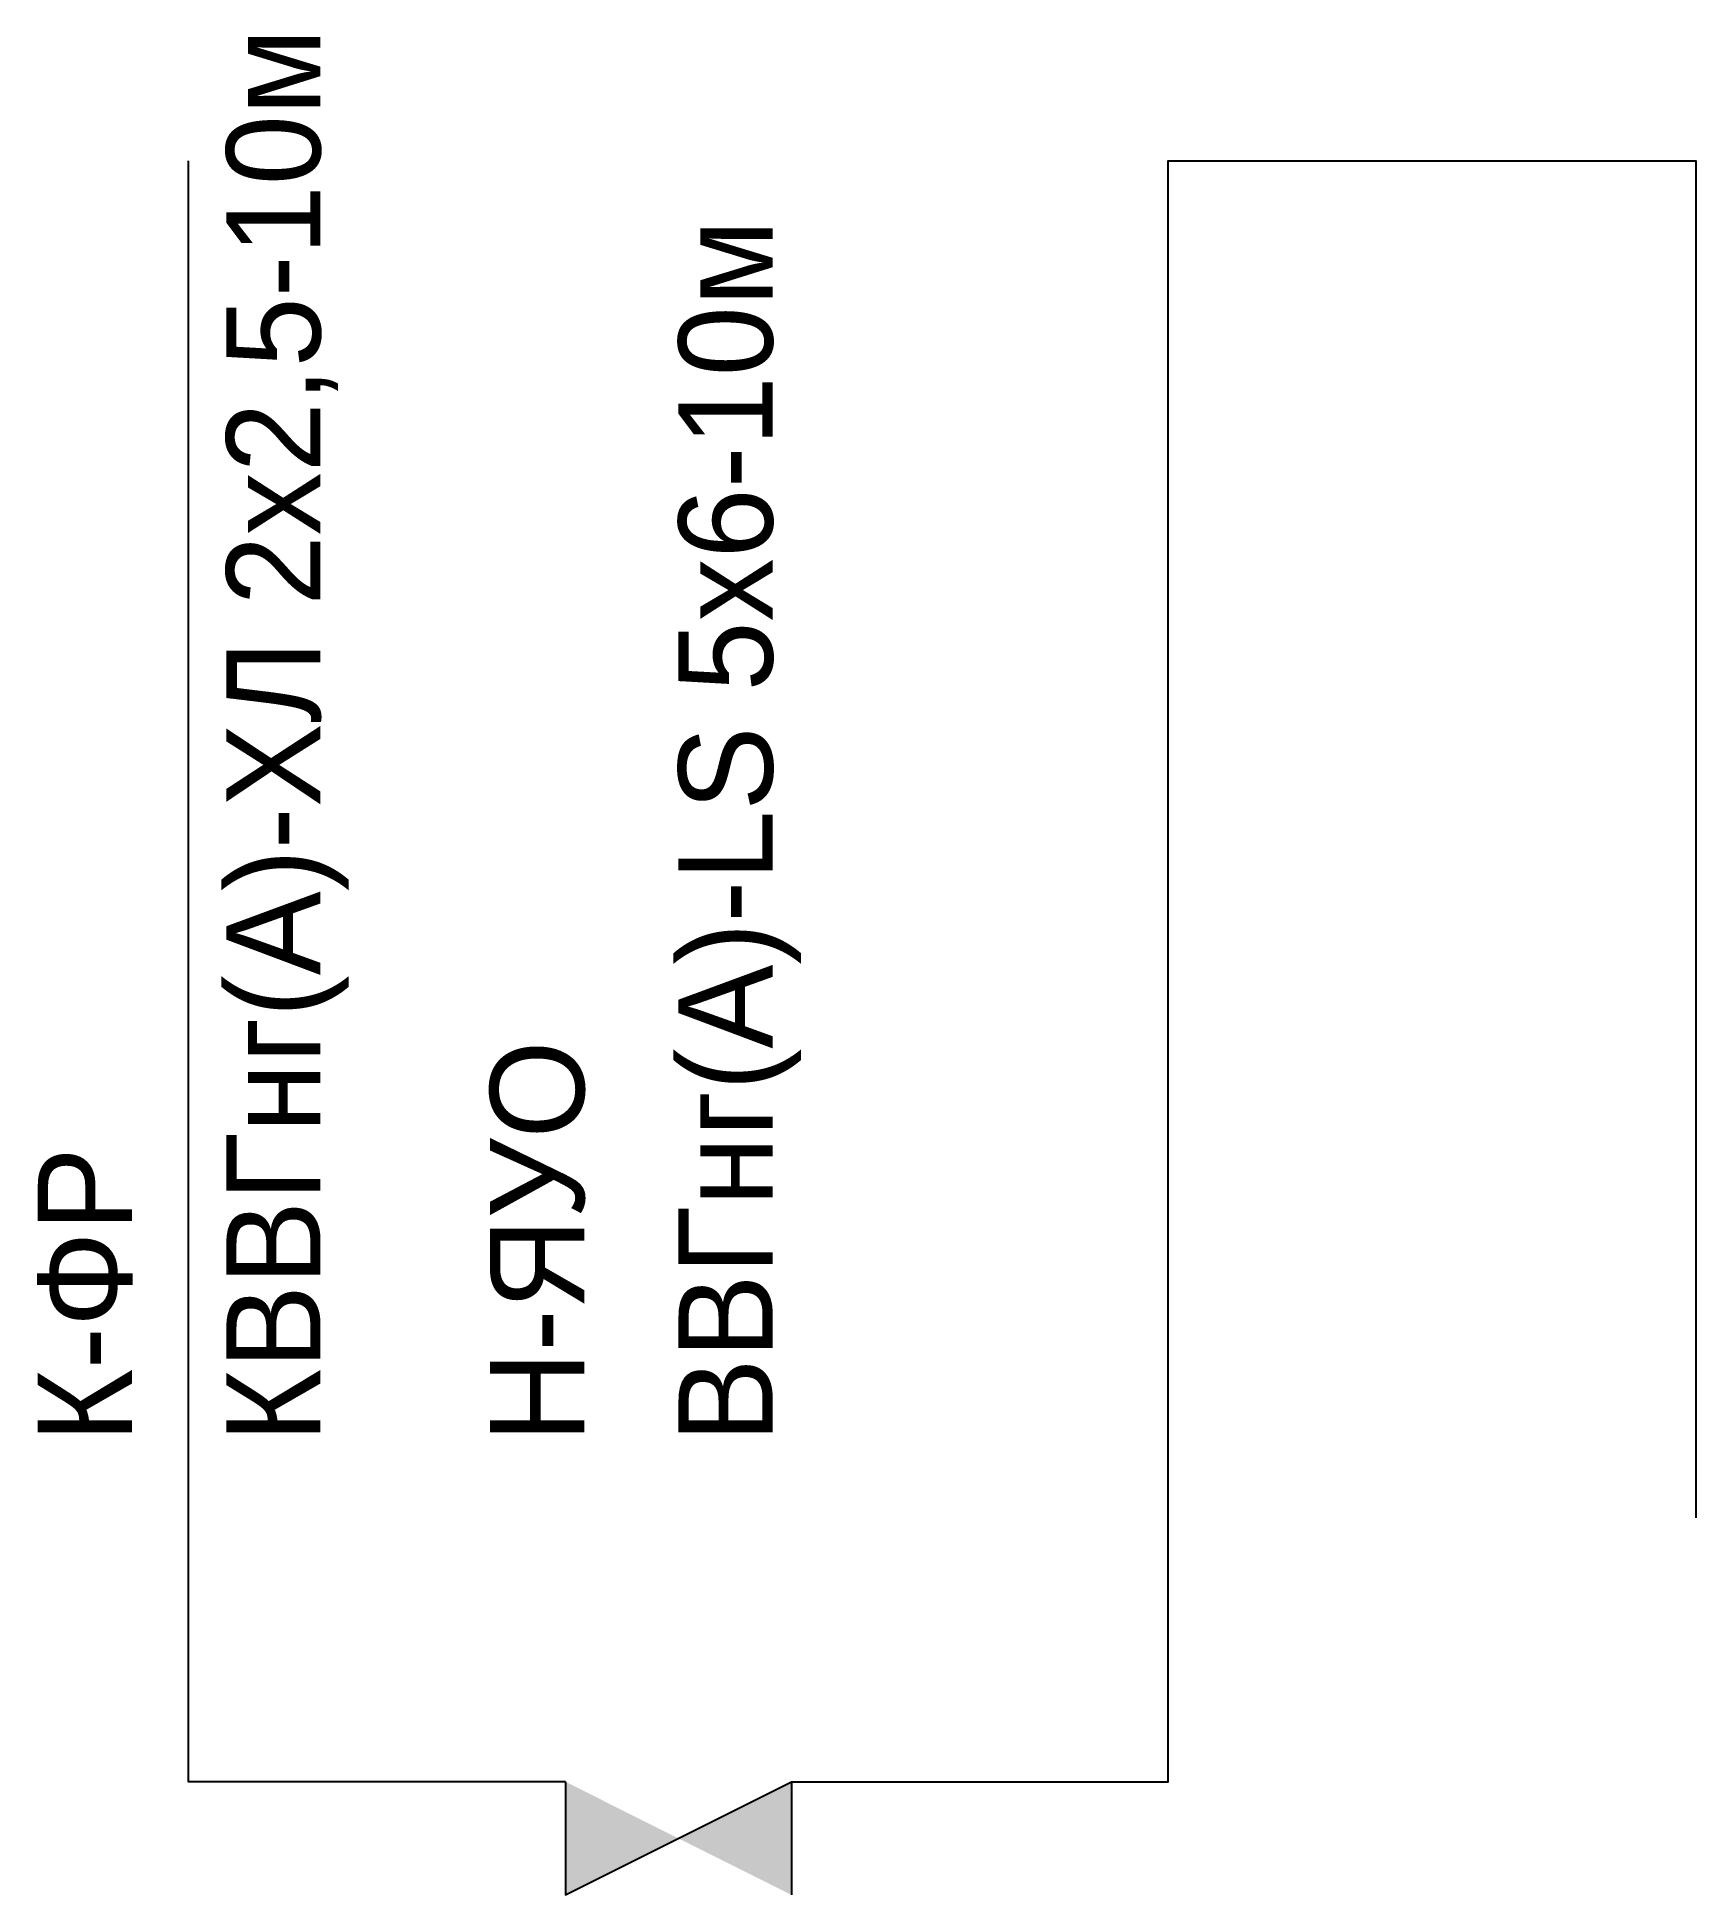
# Model space of a CAD drawing. Header units: millimetres. Extents: x 83 to 127, y 94 to 143.3.
import ezdxf

# ---------------------------------------------------------------- set-up
doc = ezdxf.new("R2010")
doc.units = ezdxf.units.MM

msp = doc.modelspace()

# ---------------------------------------------------------------- hatches: boundary and pattern name
h = msp.add_hatch(color=7)
h.dxf.hatch_style = 1
h.paths.add_polyline_path([(97, 97), (97, 94), (103, 97), (103, 94)])

# ---------------------------------------------------------------- linework, layer by layer
for points in [[(97, 97), (87, 97), (87, 140)], [(103, 97), (113, 97), (113, 140), (127, 140), (127, 104)], [(97, 97), (97, 94), (103, 97), (103, 94)]]:
    msp.add_lwpolyline(points)

# ---------------------------------------------------------------- texts
at = {"color": 1, "char_height": 2.5, "attachment_point": 1, "rotation": 90, "line_spacing_factor": 1.2}
for s, insert in [('К-ФР\\PКВВГнг(А)-ХЛ 2х2,5-10м', (83, 106)), ('Н-ЯУО\\PВВГнг(А)-LS 5х6-10м', (95, 106))]:
    msp.add_mtext(s, dxfattribs=dict(at, insert=insert))

doc.saveas('drawing.dxf')
